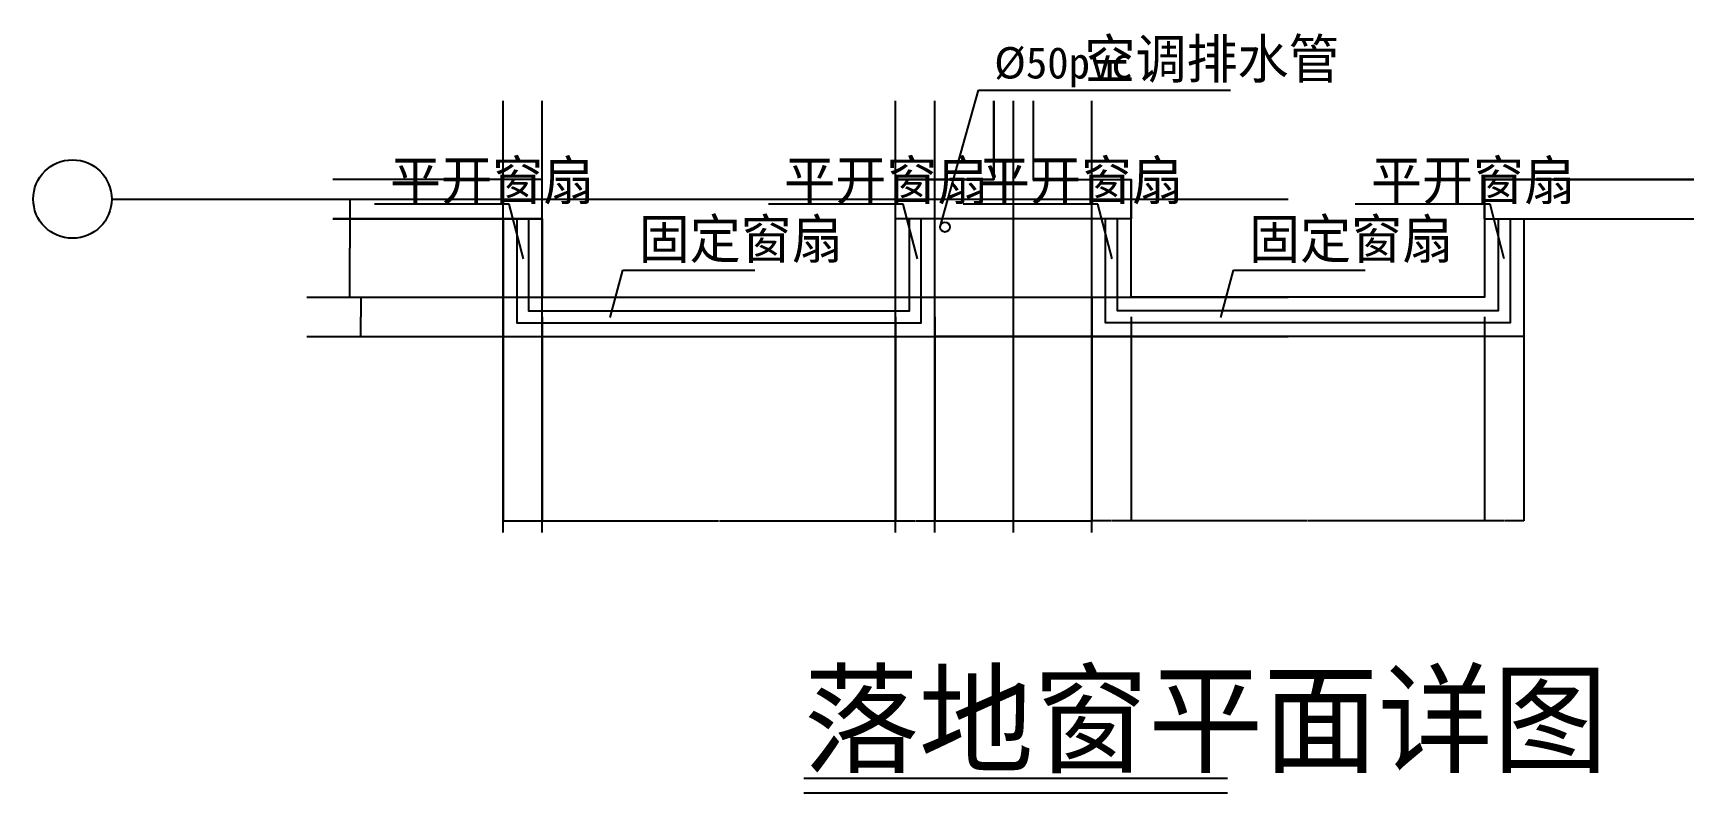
# Model space of a CAD drawing. Header units: metres. Extents: x -293 to 8166, y 3674 to 7545.
import ezdxf

# ---------------------------------------------------------------- set-up
doc = ezdxf.new("R2010")
doc.units = ezdxf.units.M
for name, color, linetype in [('AXIS', 3, 'Continuous'), ('DOTE', 1, 'Continuous'), ('PUB_DIM', 3, 'Continuous'), ('PUB_TEXT', 7, 'Continuous'), ('PUB_WALL', 255, 'Continuous'), ('WALL', 255, 'Continuous')]:
    doc.layers.add(name, color=color, linetype=linetype)
doc.dimstyles.get("Standard").update_dxf_attribs({"dimtxt": 2.5, "dimasz": 2.5, "dimexe": 1.25, "dimexo": 0.625, "dimtad": 1, "dimcen": 2.5, "dimazin": 3, "dimtfac": 1, "dimtmove": 0, "dimatfit": 3})

# ---------------------------------------------------------------- blocks, each defined once
blk = doc.blocks.new('_AXISO')
blk.add_circle((0, 0), 0.5)
blk = doc.blocks.new('*D1')
for p, q in [((1319.56, 6700), (1319.56, 6450)), ((1319.31, 6450), (1319.06, 6450)), ((1319.56, 6200), (1319.56, 6450)), ((1319.56, 6450), (1319.56, 6450)), ((1319.81, 6450), (1320.06, 6450))]:
    blk.add_line(p, q)
at = {"layer": 'Defpoints'}
for p in [(1319.56, 6700), (1319.56, 6450), (1319.56, 6200)]:
    blk.add_point(p, dxfattribs=at)
at = {"layer": 'AXIS', "insert": (1319.56, 6451.125), "char_height": 1, "attachment_point": 5}
blk.add_mtext('0', dxfattribs=at)
blk = doc.blocks.new('*D2')
for p, q in [((1375.03, 6200), (1375.03, 6100)), ((1374.78, 6100), (1374.53, 6100)), ((1375.03, 6000), (1375.03, 6100)), ((1375.03, 6100), (1375.03, 6100)), ((1375.28, 6100), (1375.53, 6100))]:
    blk.add_line(p, q)
at = {"layer": 'Defpoints'}
for p in [(1375.03, 6200), (1375.03, 6100), (1375.03, 6000)]:
    blk.add_point(p, dxfattribs=at)
at = {"layer": 'AXIS', "insert": (1375.03, 6101.125), "char_height": 1, "attachment_point": 5}
blk.add_mtext('0', dxfattribs=at)
blk = doc.blocks.new('*D3')
for p, q in [((2100, 6099.63), (2100, 5059.84)), ((2300, 6099.63), (2300, 5059.84)), ((2100.25, 5059.84), (2198.5, 5059.84)), ((2201.5, 5059.84), (2299.75, 5059.84))]:
    blk.add_line(p, q)
at = {"layer": 'Defpoints'}
for p in [(2100, 6099.63), (2300, 6099.63), (2100, 5059.84)]:
    blk.add_point(p, dxfattribs=at)
at = {"layer": 'PUB_DIM', "insert": (2200, 5059.84), "char_height": 1, "attachment_point": 5}
blk.add_mtext('200', dxfattribs=at)
blk = doc.blocks.new('*D4')
for p, q in [((2300, 6099.63), (2300, 5059.84)), ((4100, 6099.63), (4100, 5059.84)), ((2300.25, 5059.84), (3198, 5059.84)), ((3202, 5059.84), (4099.75, 5059.84))]:
    blk.add_line(p, q)
at = {"layer": 'Defpoints'}
for p in [(2300, 6099.63), (4100, 6099.63), (2300, 5059.84)]:
    blk.add_point(p, dxfattribs=at)
at = {"layer": 'PUB_DIM', "insert": (3200, 5059.84), "char_height": 1, "attachment_point": 5}
blk.add_mtext('1800', dxfattribs=at)
blk = doc.blocks.new('*D5')
for p, q in [((4100, 6099.63), (4100, 5059.84)), ((4300, 6099.63), (4300, 5059.84)), ((4100.25, 5059.84), (4198.5, 5059.84)), ((4201.5, 5059.84), (4299.75, 5059.84))]:
    blk.add_line(p, q)
at = {"layer": 'Defpoints'}
for p in [(4100, 6099.63), (4300, 6099.63), (4100, 5059.84)]:
    blk.add_point(p, dxfattribs=at)
at = {"layer": 'PUB_DIM', "insert": (4200, 5059.84), "char_height": 1, "attachment_point": 5}
blk.add_mtext('200', dxfattribs=at)
blk = doc.blocks.new('*D6')
for p, q in [((4300, 6099.63), (4300, 5059.84)), ((5100, 6099.63), (5100, 5059.84)), ((4300.25, 5059.84), (4698.5, 5059.84)), ((4701.5, 5059.84), (5099.75, 5059.84))]:
    blk.add_line(p, q)
at = {"layer": 'Defpoints'}
for p in [(4300, 6099.63), (5100, 6099.63), (4300, 5059.84)]:
    blk.add_point(p, dxfattribs=at)
at = {"layer": 'PUB_DIM', "insert": (4700, 5059.84), "char_height": 1, "attachment_point": 5}
blk.add_mtext('800', dxfattribs=at)
blk = doc.blocks.new('*D7')
for p, q in [((7100, 6099.63), (7100, 5059.84)), ((7300, 6099.63), (7300, 5059.84)), ((7198.5, 5059.84), (7099.75, 5059.84)), ((7300.25, 5059.84), (7201.5, 5059.84))]:
    blk.add_line(p, q)
at = {"layer": 'Defpoints'}
for p in [(7100, 6099.63), (7300, 6099.63), (7300, 5059.84)]:
    blk.add_point(p, dxfattribs=at)
at = {"layer": 'PUB_DIM', "insert": (7200, 5059.84), "char_height": 1, "attachment_point": 5}
blk.add_mtext('200', dxfattribs=at)
blk = doc.blocks.new('*D8')
for p, q in [((5300, 6099.63), (5300, 5059.84)), ((7100, 6099.63), (7100, 5059.84)), ((6198, 5059.84), (5299.75, 5059.84)), ((7100.25, 5059.84), (6202, 5059.84))]:
    blk.add_line(p, q)
at = {"layer": 'Defpoints'}
for p in [(5300, 6099.63), (7100, 6099.63), (7100, 5059.84)]:
    blk.add_point(p, dxfattribs=at)
at = {"layer": 'PUB_DIM', "insert": (6200, 5059.84), "char_height": 1, "attachment_point": 5}
blk.add_mtext('1800', dxfattribs=at)
blk = doc.blocks.new('*D9')
for p, q in [((5100, 6099.63), (5100, 5059.84)), ((5300, 6099.63), (5300, 5059.84)), ((5198.5, 5059.84), (5099.75, 5059.84)), ((5300.25, 5059.84), (5201.5, 5059.84))]:
    blk.add_line(p, q)
at = {"layer": 'Defpoints'}
for p in [(5100, 6099.63), (5300, 6099.63), (5300, 5059.84)]:
    blk.add_point(p, dxfattribs=at)
at = {"layer": 'PUB_DIM', "insert": (5200, 5059.84), "char_height": 1, "attachment_point": 5}
blk.add_mtext('200', dxfattribs=at)

msp = doc.modelspace()

# ---------------------------------------------------------------- linework, layer by layer
for points in [[(2100, 6600), (2100, 6000), (4300, 6000), (4300, 6600)], [(2170, 6600), (2170, 6070), (4230, 6070), (4230, 6600)], [(2230, 6600), (2230, 6130), (4170, 6130), (4170, 6600)], [(2300, 6600), (2300, 6200), (4100, 6200), (4100, 6600)], [(7300, 6600), (7300, 6000), (5100, 6000), (5100, 6600)], [(7230, 6600), (7230, 6070), (5170, 6070), (5170, 6600)], [(7170, 6600), (7170, 6130), (5230, 6130), (5230, 6600)], [(7100, 6600), (7100, 6200), (5300, 6200), (5300, 6600)]]:
    msp.add_lwpolyline(points)
msp.add_lwpolyline([(4300, 6200), (5100, 6200), (5100, 6000), (4300, 6000)], close=True)
msp.add_circle((4351.12, 6557.17), 25)
at = {"layer": 'AXIS'}
msp.add_line((105.73, 6700), (1319.56, 6700), dxfattribs=at)
at = {"layer": 'DOTE'}
for p, q in [((2100, 5000), (2100, 7200)), ((2300, 5000), (2300, 7200)), ((4100, 5000), (4100, 7200)), ((4300, 5000), (4300, 7200)), ((4700, 5000), (4700, 7200)), ((5100, 5000), (5100, 7200)), ((1100, 6700), (6100, 6700)), ((1100, 6200), (6100, 6200)), ((1100, 6000), (6100, 6000))]:
    msp.add_line(p, q, dxfattribs=at)
at = {"layer": 'PUB_TEXT'}
for p, q in [((4326.17, 6558.65), (4522.09, 7254.68)), ((4522.09, 7254.68), (5805.89, 7254.68)), ((2130.86, 6674.67), (1444.46, 6674.67)), ((2203.49, 6395.83), (2130.86, 6674.67)), ((4138.62, 6674.67), (3452.22, 6674.67)), ((4211.25, 6395.83), (4138.62, 6674.67)), ((5130.77, 6674.67), (4444.37, 6674.67)), ((5203.4, 6395.83), (5130.77, 6674.67)), ((7128.34, 6674.67), (6441.94, 6674.67)), ((7200.97, 6395.83), (7128.34, 6674.67)), ((2646.29, 6096.8), (2710.77, 6336.97)), ((2710.77, 6336.97), (3383.17, 6336.97)), ((5756.05, 6096.8), (5820.53, 6336.97)), ((5820.53, 6336.97), (6492.93, 6336.97))]:
    msp.add_line(p, q, dxfattribs=at)
for points in [[(3633.1, 3748.84), (5790.85, 3748.84)], [(3633.1, 3673.84), (5790.85, 3673.84)]]:
    msp.add_lwpolyline(points, dxfattribs=at)
at = {"layer": 'PUB_WALL'}
for points in [[(4800, 7200), (4800, 6800), (5300, 6800), (5300, 6600), (4100, 6600), (4100, 6800), (4600, 6800), (4600, 7200)], [(1233.77, 6600), (2300, 6600), (2300, 6800), (1233.77, 6800)], [(8166.23, 6800), (7100, 6800), (7100, 6600), (8166.23, 6600)]]:
    msp.add_lwpolyline(points, dxfattribs=at)
at = {"layer": 'WALL'}
for p, q in [((4600, 7200), (4600, 6800)), ((4800, 7200), (4800, 6800)), ((2300, 6800), (1233.77, 6800)), ((2300, 6600), (2300, 6800)), ((4600, 6800), (4100, 6800)), ((4100, 6600), (4100, 6800)), ((4800, 6800), (5300, 6800)), ((5300, 6600), (5300, 6800)), ((7100, 6800), (8166.23, 6800)), ((7100, 6600), (7100, 6800)), ((2300, 6600), (1233.77, 6600)), ((5300, 6600), (4100, 6600)), ((7100, 6600), (8166.23, 6600))]:
    msp.add_line(p, q, dxfattribs=at)

# ---------------------------------------------------------------- block references
at = {"layer": 'AXIS', "xscale": 400, "yscale": 400, "zscale": 400}
msp.add_blockref('_AXISO', (-93.47, 6700), dxfattribs=at)

# ---------------------------------------------------------------- texts
at = {"layer": 'PUB_TEXT'}
for s, height, p in [('空调排水管', 200, (5061.45, 7314.68)), ('%%c50pvc', 160, (4602.09, 7314.68)), ('平开窗扇', 200, (1524.46, 6695.42)), ('平开窗扇', 200, (3532.22, 6695.42)), ('平开窗扇', 200, (4524.37, 6695.42)), ('平开窗扇', 200, (6521.94, 6695.42)), ('固定窗扇', 200, (2790.77, 6396.97)), ('固定窗扇', 200, (5900.53, 6396.97)), ('落地窗平面详图', 450, (3633.1, 3823.84))]:
    msp.add_text(s, height=height, dxfattribs=at).set_placement(p)

# ---------------------------------------------------------------- dimensions: what is measured, and where the dimension line sits
at = {"layer": 'AXIS'}
for base, p1, p2, picture, middle in [((1319.56, 6450), (1319.56, 6700), (1319.56, 6200), '*D1', (1319.56, 6451.125)), ((1375.03, 6100), (1375.03, 6200), (1375.03, 6000), '*D2', (1375.03, 6101.125))]:
    dim = msp.add_linear_dim(base=base, p1=p1, p2=p2, dimstyle='Standard', dxfattribs=at)
    dim.commit()
    dim.dimension.update_dxf_attribs({"geometry": picture, "text_midpoint": middle})
at = {"layer": 'PUB_DIM'}
for base, p1, p2, picture, middle in [((2100, 5059.84), (2100, 6099.63), (2300, 6099.63), '*D3', (2200, 5059.84)), ((2300, 5059.84), (2300, 6099.63), (4100, 6099.63), '*D4', (3200, 5059.84)), ((4100, 5059.84), (4100, 6099.63), (4300, 6099.63), '*D5', (4200, 5059.84)), ((4300, 5059.84), (4300, 6099.63), (5100, 6099.63), '*D6', (4700, 5059.84)), ((5300, 5059.84), (5300, 6099.63), (5100, 6099.63), '*D9', (5200, 5059.84)), ((7100, 5059.84), (7100, 6099.63), (5300, 6099.63), '*D8', (6200, 5059.84)), ((7300, 5059.84), (7300, 6099.63), (7100, 6099.63), '*D7', (7200, 5059.84))]:
    dim = msp.add_linear_dim(base=base, p1=p1, p2=p2, dimstyle='Standard', dxfattribs=at)
    dim.commit()
    dim.dimension.update_dxf_attribs({"geometry": picture, "text_midpoint": middle})

doc.saveas('drawing.dxf')
